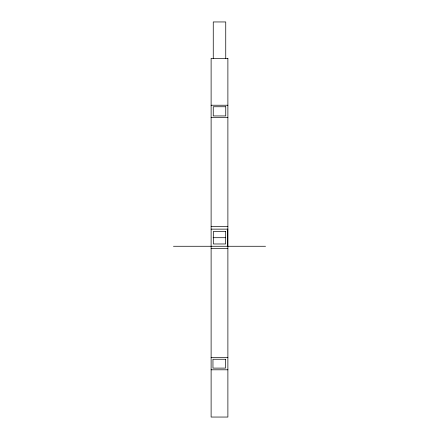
<?xml version="1.0" encoding="UTF-8"?>
<svg xmlns="http://www.w3.org/2000/svg" width="439" height="439" viewBox="0 0 439 439"><rect width="100%" height="100%" fill="white"/><g stroke="black" fill="none" stroke-linecap="round" stroke-linejoin="round"><path stroke-width="0.66" d="M211.115 105.228L227.885 105.228M211.115 117.46L227.885 117.46M211.115 226.486L227.885 226.486M211.115 229.136L227.885 229.136M213.107 237.702L225.717 237.702M173.46 246.268L265.54 246.268M211.115 248.54L227.885 248.54M211.115 357.565L227.885 357.565M211.115 369.797L227.885 369.797M227.709 229.136L227.709 246.268M225.745 58.354L225.745 21.95L213.255 21.95L213.255 58.354M227.885 58.354L211.115 58.354L211.115 417.05L227.885 417.05L227.885 58.354M225.745 106.748L213.255 106.748L213.255 115.945L225.745 115.945L225.745 106.748M225.591 231.43L213.409 231.43L213.409 243.974L225.591 243.974L225.591 231.43M225.509 359.25L212.959 359.25L212.959 368.112L225.509 368.112L225.509 359.25"/></g></svg>
